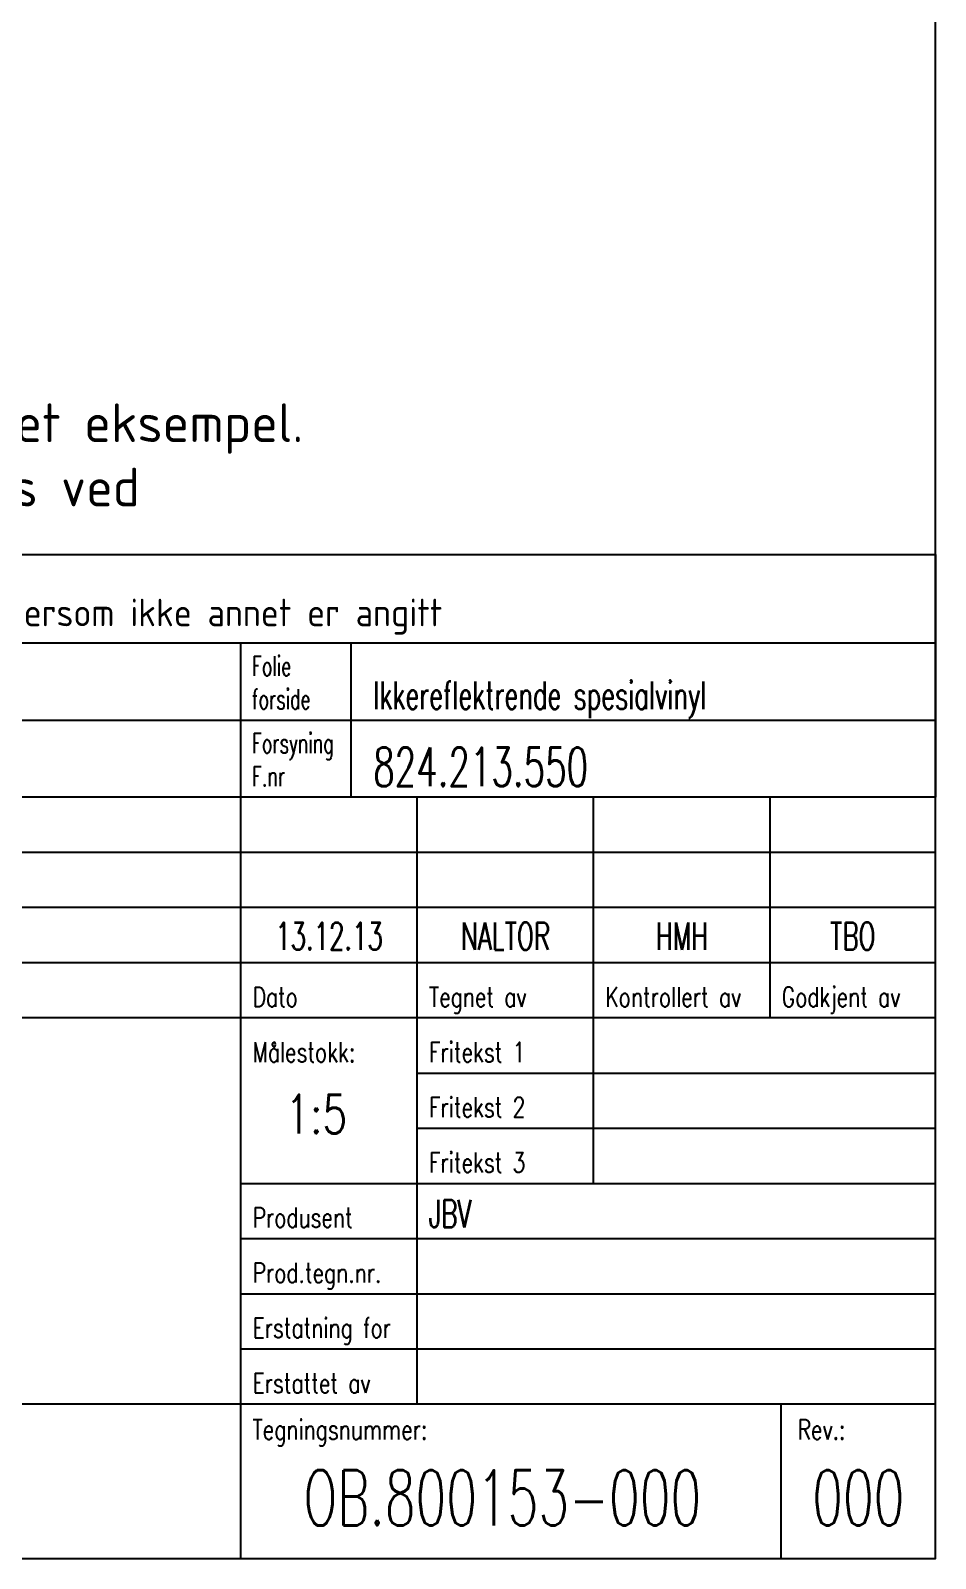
# Model space of a CAD drawing. Header units: millimetres. Extents: x 0 to 900, y 0 to 1385.
# Drawn here: x 490 to 900, y 0 to 692 of the extents above; entities that cross this region are included whole.
import ezdxf
from ezdxf.enums import TextEntityAlignment as Align

# ---------------------------------------------------------------- set-up
doc = ezdxf.new("R2010")
doc.units = ezdxf.units.MM
doc.layers.add('AM_6', color=2, linetype='Continuous', lineweight=35)
for name, color, linetype in [('RAMME', 7, 'Continuous'), ('TITT-018', 4, 'Continuous'), ('TITT-050', 5, 'Continuous'), ('TITT-TEKST18', 4, 'Continuous'), ('TITT-TEKST25', 2, 'Continuous'), ('TITT-TEKST35', 7, 'Continuous'), ('TITT-TEKST50', 5, 'Continuous')]:
    doc.layers.add(name, color=color, linetype=linetype)
doc.styles.add('ISO', font='isocp.shx')
doc.styles.add('ISO25', font='ISO3098.shx')
doc.styles.add('TITTEL', font='romans.shx', dxfattribs={"width": 0.65})

# ---------------------------------------------------------------- blocks, each defined once
blk = doc.blocks.new('Revisjonslinje V00')
at = {"layer": 'TITT-018'}
blk.add_line((170, 5), (0, 5), dxfattribs=at)
at = {"layer": 'TITT-050'}
for p, q in [((0, 0), (0, 5)), ((8, 0), (8, 5)), ((107, 0), (107, 5)), ((123, 0), (123, 5)), ((139, 0), (139, 5)), ((155, 0), (155, 5))]:
    blk.add_line(p, q, dxfattribs=at)
at = {"layer": 'TITT-TEKST25', "style": 'TITTEL', "width": 0.65}
for tag, p in [('2A', (4, 1.16)), ('2C', (115, 1.16)), ('2D', (131, 1.16)), ('2E', (147, 1.16)), ('2F', (162.5, 1.16))]:
    blk.add_attdef(tag, text='', height=2.5, dxfattribs=at).set_placement(p, align=Align.CENTER)
blk.add_attdef('2B', (9.06, 1.16), '', height=2.5, dxfattribs=at)
blk = doc.blocks.new('TITF_JBV00')
at = {"layer": 'TITT-018'}
for p, q in [((0, 59), (-170, 59)), ((0, 54), (-170, 54)), ((-47, 44), (0, 44)), ((-47, 39), (0, 39)), ((-47, 34), (0, 34)), ((-63, 29), (0, 29)), ((-63, 24), (0, 24)), ((-63, 19), (0, 19))]:
    blk.add_line(p, q, dxfattribs=at)
at = {"layer": 'TITT-050'}
for p, q in [((-63, 0), (-63, 59)), ((-47, 14), (-47, 59)), ((-31, 34), (-31, 59)), ((-15, 49), (-15, 59)), ((0, 49), (-170, 49)), ((-63, 34), (0, 34)), ((-170, 14), (0, 14)), ((-14, 0), (-14, 14))]:
    blk.add_line(p, q, dxfattribs=at)
at = {"layer": 'TITT-TEKST18', "style": 'TITTEL', "width": 0.75}
for s, p in [('Dato', (-61.94, 50)), ('Tegnet av', (-45.94, 50)), ('Kontrollert av', (-29.94, 50)), ('Godkjent av', (-13.94, 50)), ('Målestokk:', (-61.94, 45)), ('Fritekst 1', (-45.94, 45)), ('Fritekst 2', (-45.94, 40)), ('Fritekst 3', (-45.94, 35)), ('Produsent', (-61.94, 30)), ('Prod.tegn.nr.', (-61.94, 25)), ('Erstatning for', (-61.94, 20)), ('Erstattet av', (-61.94, 15)), ('Tegningsnummer:', (-61.94, 10.78)), ('Rev.:', (-12.5, 10.78))]:
    blk.add_text(s, height=1.8, dxfattribs=at).set_placement(p)
at = {"layer": 'TITT-TEKST25', "style": 'TITTEL', "width": 0.65}
for tag, p in [('2A', (-166, 55.16)), ('2C', (-55, 55.16)), ('2D', (-39, 55.16)), ('2E', (-23, 55.16)), ('2F', (-7.5, 55.16))]:
    blk.add_attdef(tag, text='', height=2.5, dxfattribs=at).set_placement(p, align=Align.CENTER)
for tag, p in [('2B', (-160.94, 55.16)), ('3B', (-29.94, 45)), ('3C', (-29.94, 40)), ('3D', (-29.94, 35)), ('3E', (-45.94, 30)), ('3F', (-45.94, 25)), ('3G', (-45.94, 20)), ('3H', (-45.94, 15))]:
    blk.add_attdef(tag, p, '', height=2.5, dxfattribs=at)
at = {"layer": 'TITT-TEKST35', "style": 'TITTEL', "width": 0.75}
for tag, p in [('1A', (-165.44, 39.48)), ('1B', (-165.44, 33.47)), ('1C', (-165.44, 27.02)), ('1D', (-165.44, 20.19))]:
    blk.add_attdef(tag, p, '', height=3.5, dxfattribs=at)
blk.add_attdef('3A', text='', height=3.5, dxfattribs=at).set_placement((-56.16, 38.53), align=Align.CENTER)
at = {"layer": 'TITT-TEKST50', "style": 'TITTEL', "width": 0.65}
blk.add_attdef('4A', (-57.32, 3), '', height=5, dxfattribs=at)
blk.add_attdef('4B', text='', height=5, dxfattribs=at).set_placement((-7, 3), align=Align.CENTER)
blk = doc.blocks.new('Merknadsfelt')
at = {"layer": 'TITT-018'}
for p, q in [((0, 14), (170, 14)), ((10, 7), (10, 14)), ((29, 7), (29, 14)), ((0, 7), (107, 7)), ((10, 0), (10, 7)), ((117, 0), (117, 7))]:
    blk.add_line(p, q, dxfattribs=at)
at = {"layer": 'TITT-TEKST50'}
for p, q in [((19, 7), (19, 14)), ((107, 7), (170, 7))]:
    blk.add_line(p, q, dxfattribs=at)
blk.add_lwpolyline([(0, 22), (170, 22), (170, 0), (0, 0)], close=True, dxfattribs=at)
blk.add_lwpolyline([(107, 0), (107, 7)], dxfattribs=at)
at = {"layer": 'TITT-018', "style": 'ISO25'}
blk.add_text('MERKNADER: ', height=1.8, dxfattribs=at).set_placement((1, 19))
at = {"layer": 'TITT-TEKST18', "style": 'TITTEL', "width": 0.65}
for tag, p in [('REFLEKS', (1, 11)), ('FARGE', (20, 11)), ('KLASSE', (1, 8)), ('FORSIDE', (20, 8)), ('TYKKELSE', (1, 4)), ('FORSYNING', (108, 4)), ('MATERIALE', (1, 1)), ('F.NR', (108, 1))]:
    blk.add_attdef(tag, p, '', height=1.8, dxfattribs=at)
at = {"layer": 'TITT-TEKST25', "style": 'ISO'}
blk.add_text('Utføres i henhold til teknisk spesifikasjon: OB.800044-000, dersom ikke annet er angitt ', height=2.5, dxfattribs=at).set_placement((1, 15.5))
at = {"layer": 'TITT-TEKST25', "style": 'TITTEL', "width": 0.65}
for tag, p in [('KLASSE', (12, 8)), ('FORSIDE', (31, 8)), ('MATERIALE', (12, 1))]:
    blk.add_attdef(tag, p, '', height=2.5, dxfattribs=at)
at = {"layer": 'TITT-TEKST35', "style": 'TITTEL', "width": 0.65}
blk.add_attdef('F.NUMMER', (119, 1), '', height=3.5, dxfattribs=at)
blk = doc.blocks.new('Fri-merknad')
at = {"layer": 'TITT-018'}
blk.add_line((10, 0), (10, 7), dxfattribs=at)
at = {"layer": 'TITT-TEKST50'}
blk.add_lwpolyline([(0, 0), (0, 7)], dxfattribs=at)
at = {"layer": 'TITT-TEKST18', "style": 'TITTEL', "width": 0.65}
for tag, p in [('OVER', (1, 4)), ('NEDE', (1, 1))]:
    blk.add_attdef(tag, p, '', height=1.8, dxfattribs=at)
at = {"layer": 'TITT-TEKST25', "style": 'TITTEL', "width": 0.65}
blk.add_attdef('MERKNAD', (12, 1), '', height=2.5, dxfattribs=at)

msp = doc.modelspace()

# ---------------------------------------------------------------- linework, layer by layer
at = {"layer": 'RAMME'}
msp.add_lwpolyline([(0, 0), (900, 0), (900, 1385), (0, 1385)], close=True, dxfattribs=at)

# ---------------------------------------------------------------- block references
ref = msp.add_blockref('Merknadsfelt', (50, 345), dxfattribs=dict(at, xscale=5, yscale=5, zscale=5))
ref.add_attrib('KLASSE', '-', (110, 384.99), dxfattribs={"layer": 'TITT-TEKST25', "height": 12.5, "style": 'TITTEL', "width": 0.65})
ref.add_attrib('FORSIDE', 'Hvit', (205, 385), dxfattribs={"layer": 'TITT-TEKST25', "height": 12.5, "style": 'TITTEL', "width": 0.65})
ref.add_attrib('MATERIALE', '3 mm plate, eloksert aluminium', (110, 350), dxfattribs={"layer": 'TITT-TEKST25', "height": 12.5, "style": 'TITTEL', "width": 0.65})
ref.add_attrib('KLASSE', 'klasse', (55, 385), dxfattribs={"layer": 'TITT-TEKST18', "height": 9, "style": 'TITTEL', "width": 0.65})
ref.add_attrib('REFLEKS', 'Refleks', (55, 400), dxfattribs={"layer": 'TITT-TEKST18', "height": 9, "style": 'TITTEL', "width": 0.65})
ref.add_attrib('FORSIDE', 'forside', (150, 385), dxfattribs={"layer": 'TITT-TEKST18', "height": 9, "style": 'TITTEL', "width": 0.65})
ref.add_attrib('FARGE', 'Farge', (150, 400), dxfattribs={"layer": 'TITT-TEKST18', "height": 9, "style": 'TITTEL', "width": 0.65})
ref.add_attrib('TYKKELSE', 'Tykkelse,', (55, 365), dxfattribs={"layer": 'TITT-TEKST18', "height": 9, "style": 'TITTEL', "width": 0.65})
ref.add_attrib('MATERIALE', 'materiale', (55, 350), dxfattribs={"layer": 'TITT-TEKST18', "height": 9, "style": 'TITTEL', "width": 0.65})
ref.add_attrib('FORSYNING', 'Forsyning', (590, 365), dxfattribs={"layer": 'TITT-TEKST18', "height": 9, "style": 'TITTEL', "width": 0.65})
ref.add_attrib('F.NR', 'F.nr', (590, 350), dxfattribs={"layer": 'TITT-TEKST18', "height": 9, "style": 'TITTEL', "width": 0.65})
ref.add_attrib('F.NUMMER', '824.213.550', (645, 350), dxfattribs={"layer": 'TITT-TEKST35', "height": 17.5, "style": 'TITTEL', "width": 0.65})
at = {"layer": 'RAMME', "xscale": 5, "yscale": 5, "zscale": 5}
msp.add_blockref('Fri-merknad', (585, 380), dxfattribs=at).add_auto_attribs({'OVER': 'Folie', 'NEDE': 'forside', 'MERKNAD': 'Ikkereflektrende spesialvinyl'})
at = {"layer": 'RAMME', "ltscale": 5, "xscale": 5, "yscale": 5, "zscale": 5}
for p in [(50, 320), (50, 295)]:
    msp.add_blockref('Revisjonslinje V00', p, dxfattribs=at)
at = {"layer": 'RAMME', "ltscale": 5}
ref = msp.add_blockref('TITF_JBV00', (900, 0), dxfattribs=dict(at, xscale=5, yscale=5, zscale=5))
ref.add_attrib('2C', '13.12.13', dxfattribs={"layer": 'TITT-TEKST25', "height": 12.5, "style": 'TITTEL', "width": 0.65}).set_placement((625, 275.8), align=Align.CENTER)
ref.add_attrib('2D', 'NALTOR', dxfattribs={"layer": 'TITT-TEKST25', "height": 12.5, "style": 'TITTEL', "width": 0.65}).set_placement((705, 275.8), align=Align.CENTER)
ref.add_attrib('2E', 'HMH', dxfattribs={"layer": 'TITT-TEKST25', "height": 12.5, "style": 'TITTEL', "width": 0.65}).set_placement((785, 275.8), align=Align.CENTER)
ref.add_attrib('2F', 'TBO', dxfattribs={"layer": 'TITT-TEKST25', "height": 12.5, "style": 'TITTEL', "width": 0.65}).set_placement((862.5, 275.8), align=Align.CENTER)
ref.add_attrib('3A', '1:5', dxfattribs={"layer": 'TITT-TEKST35', "height": 17.5, "style": 'TITTEL', "width": 0.75}).set_placement((619.21, 192.63), align=Align.CENTER)
ref.add_attrib('3E', 'JBV', (670.29, 150), dxfattribs={"layer": 'TITT-TEKST25', "height": 12.5, "style": 'TITTEL', "width": 0.65})
ref.add_attrib('4A', 'OB.800153-000', (613.39, 14.99), dxfattribs={"layer": 'TITT-TEKST50', "height": 25, "style": 'TITTEL', "width": 0.65})
ref.add_attrib('4B', '000', dxfattribs={"layer": 'TITT-TEKST50', "height": 25, "style": 'TITTEL', "width": 0.65}).set_placement((865, 14.99), align=Align.CENTER)

# ---------------------------------------------------------------- texts
at = {"layer": 'AM_6', "insert": (50, 552.67), "char_height": 17.5, "attachment_point": 1}
msp.add_mtext_dynamic_manual_height_columns('{\\Fiso3098|c0;Merknad: \\PTeksten som er angitt på skiltet er kun et eksempel. Tekst som skal stå på skiltene skal angis ved bestilling.}', width=577.3555, gutter_width=87.5, heights=[0], dxfattribs=at)

doc.saveas('drawing.dxf')
